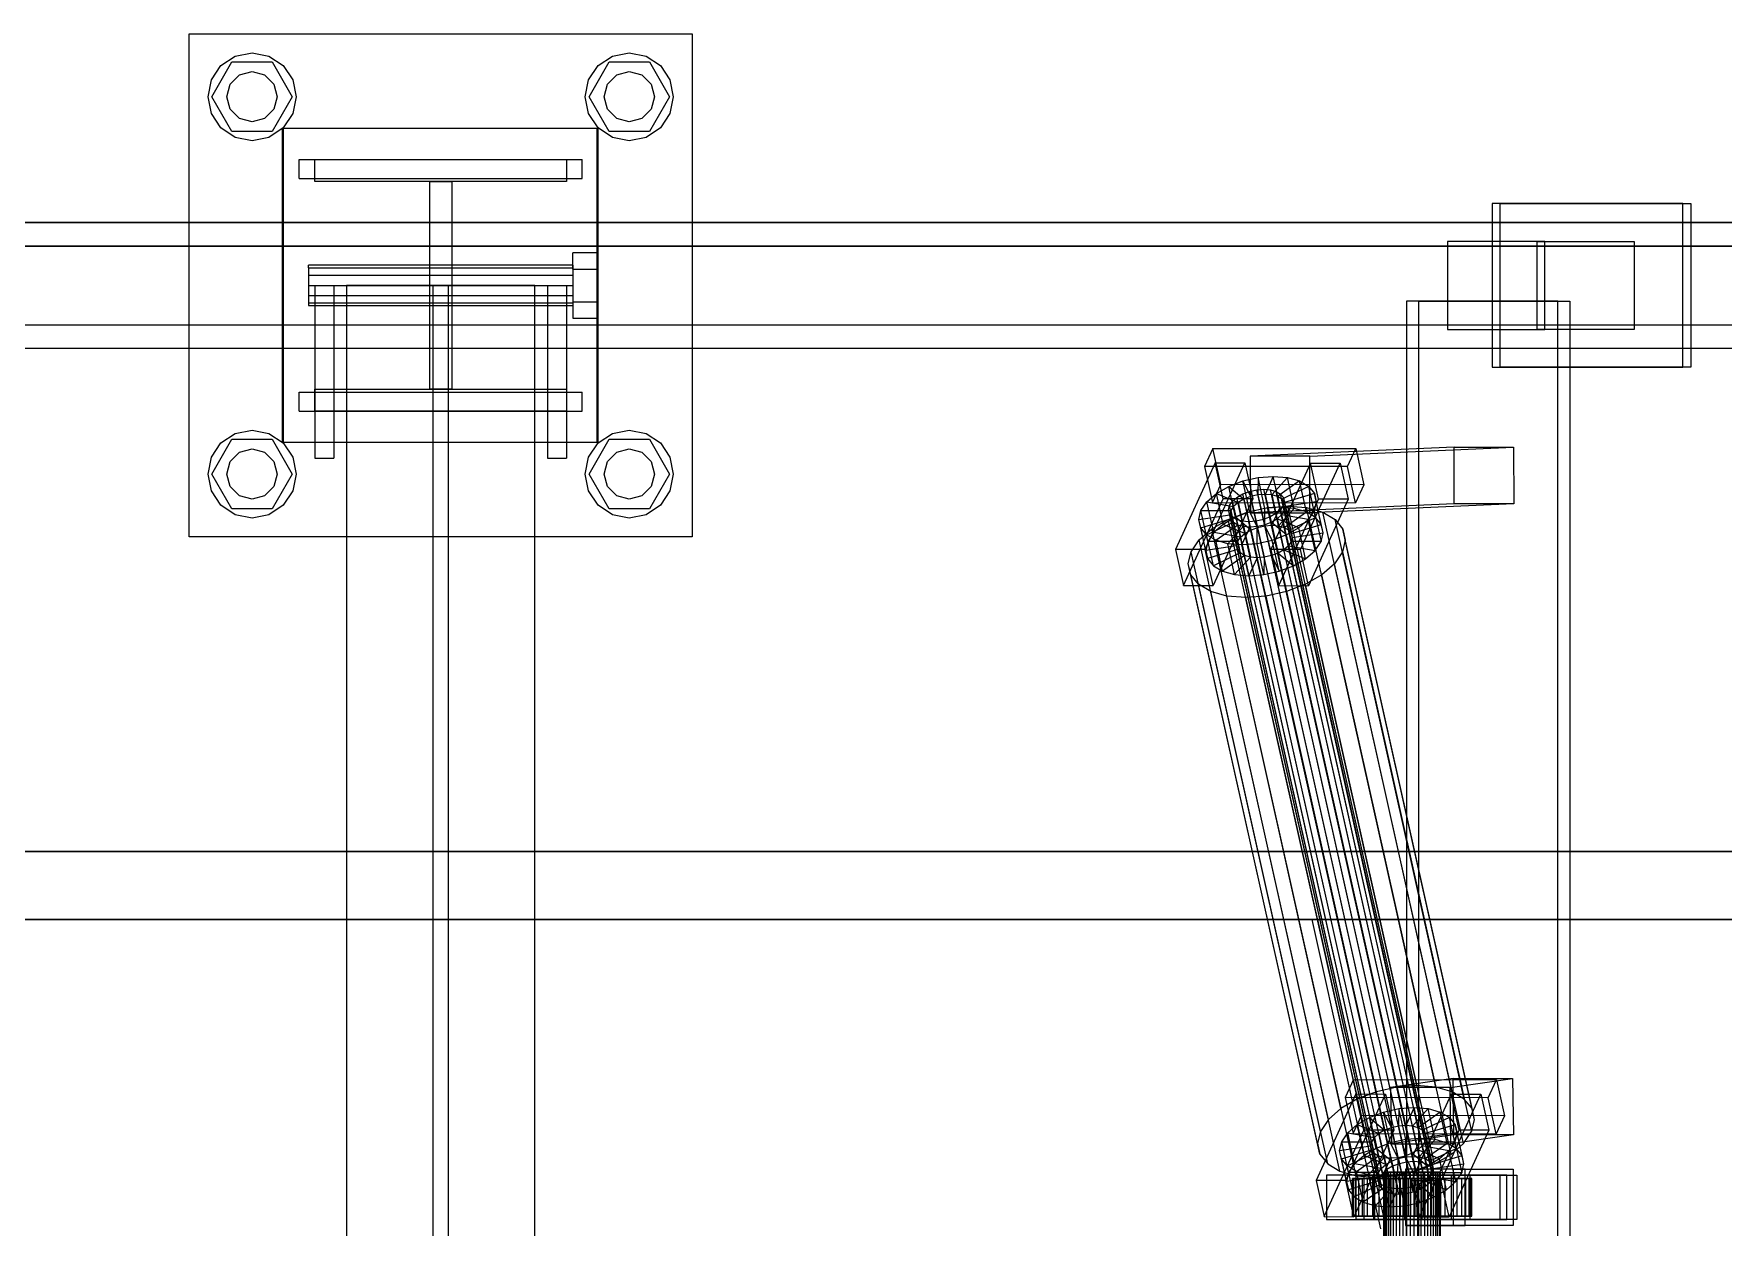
# Model space of a CAD drawing. Header units: millimetres. Extents: x -1970 to 34302, y -65268 to 6837.
# Drawn here: x 5153 to 5690, y -17870 to -17490 of the extents above; entities that cross this region are included whole.
import ezdxf

# ---------------------------------------------------------------- set-up
doc = ezdxf.new("R2010")
doc.units = ezdxf.units.MM
doc.layers.add('superior_C01', color=7, linetype='Continuous', lineweight=0)

msp = doc.modelspace()

# ---------------------------------------------------------------- linework, layer by layer
at = {"layer": 'superior_C01'}
for p, q in [((5202.439, -17650), (5202.439, -17490)), ((5202.439, -17490), (5362.439, -17490)), ((5362.439, -17490), (5362.439, -17650)), ((5212.539, -17500.101), (5217.081, -17497.066)), ((5217.081, -17497.066), (5222.439, -17496)), ((5222.439, -17496), (5227.796, -17497.066)), ((5227.796, -17497.066), (5232.338, -17500.101)), ((5332.539, -17500.101), (5337.081, -17497.066)), ((5337.081, -17497.066), (5342.439, -17496)), ((5342.439, -17496), (5347.796, -17497.066)), ((5347.796, -17497.066), (5352.338, -17500.101)), ((5209.504, -17504.642), (5212.539, -17500.101)), ((5209.639, -17510), (5216.039, -17498.915)), ((5215.511, -17506), (5218.439, -17503.072)), ((5216.039, -17498.915), (5228.839, -17498.915)), ((5218.439, -17503.072), (5222.439, -17502)), ((5222.439, -17502), (5226.439, -17503.072)), ((5226.439, -17503.072), (5229.367, -17506)), ((5228.839, -17498.915), (5235.239, -17510)), ((5232.338, -17500.101), (5235.373, -17504.642)), ((5329.504, -17504.642), (5332.539, -17500.101)), ((5329.639, -17510), (5336.039, -17498.915)), ((5335.511, -17506), (5338.439, -17503.072)), ((5336.039, -17498.915), (5348.839, -17498.915)), ((5338.439, -17503.072), (5342.439, -17502)), ((5342.439, -17502), (5346.439, -17503.072)), ((5346.439, -17503.072), (5349.367, -17506)), ((5348.839, -17498.915), (5355.239, -17510)), ((5352.338, -17500.101), (5355.373, -17504.642)), ((5208.439, -17510), (5209.504, -17504.642)), ((5214.439, -17510), (5215.511, -17506)), ((5229.367, -17506), (5230.439, -17510)), ((5235.373, -17504.642), (5236.439, -17510)), ((5328.439, -17510), (5329.504, -17504.642)), ((5334.439, -17510), (5335.511, -17506)), ((5349.367, -17506), (5350.439, -17510)), ((5355.373, -17504.642), (5356.439, -17510)), ((5209.504, -17515.358), (5208.439, -17510)), ((5216.039, -17521.085), (5209.639, -17510)), ((5215.511, -17514), (5214.439, -17510)), ((5218.439, -17516.928), (5215.511, -17514)), ((5229.367, -17514), (5226.439, -17516.928)), ((5235.239, -17510), (5228.839, -17521.085)), ((5230.439, -17510), (5229.367, -17514)), ((5236.439, -17510), (5235.373, -17515.358)), ((5329.504, -17515.358), (5328.439, -17510)), ((5336.039, -17521.085), (5329.639, -17510)), ((5335.511, -17514), (5334.439, -17510)), ((5338.439, -17516.928), (5335.511, -17514)), ((5349.367, -17514), (5346.439, -17516.928)), ((5355.239, -17510), (5348.839, -17521.085)), ((5350.439, -17510), (5349.367, -17514)), ((5356.439, -17510), (5355.373, -17515.358)), ((5212.539, -17519.899), (5209.504, -17515.358)), ((5217.081, -17522.934), (5212.539, -17519.899)), ((5222.439, -17518), (5218.439, -17516.928)), ((5226.439, -17516.928), (5222.439, -17518)), ((5232.338, -17519.899), (5227.796, -17522.934)), ((5232.119, -17620), (5232.119, -17520)), ((5232.119, -17520), (5332.119, -17520)), ((5235.373, -17515.358), (5232.338, -17519.899)), ((5232.439, -17620), (5232.439, -17520)), ((5232.439, -17520), (5332.439, -17520)), ((5332.539, -17519.899), (5329.504, -17515.358)), ((5332.119, -17520), (5332.119, -17620)), ((5332.439, -17520), (5332.439, -17620)), ((5337.081, -17522.934), (5332.539, -17519.899)), ((5342.439, -17518), (5338.439, -17516.928)), ((5346.439, -17516.928), (5342.439, -17518)), ((5352.338, -17519.899), (5347.796, -17522.934)), ((5355.373, -17515.358), (5352.338, -17519.899)), ((5228.839, -17521.085), (5216.039, -17521.085)), ((5222.439, -17524), (5217.081, -17522.934)), ((5227.796, -17522.934), (5222.439, -17524)), ((5348.839, -17521.085), (5336.039, -17521.085)), ((5342.439, -17524), (5337.081, -17522.934)), ((5347.796, -17522.934), (5342.439, -17524)), ((5237.439, -17530), (5327.439, -17530)), ((5237.439, -17536), (5237.439, -17530)), ((5242.439, -17537), (5242.439, -17530)), ((5242.439, -17530), (5322.439, -17530)), ((5322.439, -17530), (5322.439, -17537)), ((5327.439, -17536), (5327.439, -17530)), ((5237.439, -17536), (5327.439, -17536)), ((5322.439, -17537), (5242.439, -17537)), ((5278.939, -17603), (5278.939, -17537)), ((5278.939, -17537), (5285.939, -17537)), ((5285.939, -17537), (5285.939, -17603)), ((5677.574, -17544), (5616.943, -17544)), ((5616.943, -17544), (5616.943, -17596)), ((5619.505, -17544), (5616.943, -17544)), ((5619.505, -17596), (5619.505, -17544)), ((5619.505, -17544), (5680.136, -17544)), ((5677.574, -17596), (5677.574, -17544)), ((5677.574, -17544), (5680.136, -17544)), ((5680.136, -17544), (5680.136, -17596)), ((5743.596, -17550), (4606.765, -17550)), ((4619.572, -17550), (5756.402, -17550)), ((5834.845, -17550), (4698.015, -17550)), ((4714.024, -17550), (5850.854, -17550)), ((5741.993, -17557.5), (4698.013, -17557.5)), ((4714.026, -17557.5), (5758.005, -17557.5)), ((5631.198, -17556), (5602.777, -17556)), ((5602.777, -17556), (5602.777, -17584)), ((5633.689, -17556), (5602.777, -17556)), ((5631.198, -17584), (5631.198, -17556)), ((5631.198, -17556), (5662.11, -17556)), ((5633.689, -17584), (5633.689, -17556)), ((5633.689, -17556), (5662.11, -17556)), ((5662.11, -17556), (5662.11, -17584)), ((5324.439, -17564.8), (5324.439, -17559.6)), ((5332.439, -17559.6), (5324.439, -17559.6)), ((5332.439, -17559.6), (5332.439, -17564.8)), ((5240.439, -17564.457), (5240.439, -17563.6)), ((5324.439, -17563.6), (5240.439, -17563.6)), ((5240.439, -17564.457), (5240.439, -17566.8)), ((5240.439, -17564.457), (5324.439, -17564.457)), ((5240.439, -17566.8), (5240.439, -17570)), ((5240.439, -17566.8), (5324.439, -17566.8)), ((5324.439, -17563.6), (5324.439, -17564.457)), ((5324.439, -17564.457), (5324.439, -17566.8)), ((5324.439, -17564.8), (5324.439, -17575.2)), ((5324.439, -17564.8), (5332.439, -17564.8)), ((5324.439, -17566.8), (5324.439, -17570)), ((5332.439, -17564.8), (5332.439, -17575.2)), ((5240.439, -17570), (5240.439, -17573.2)), ((5240.439, -17570), (5324.439, -17570)), ((5240.439, -17573.2), (5240.439, -17575.543)), ((5240.439, -17573.2), (5324.439, -17573.2)), ((5242.439, -17570), (5242.439, -17625)), ((5242.439, -17570), (5248.439, -17570)), ((5248.439, -17570), (5248.439, -17625)), ((5312.439, -17570), (5252.439, -17570)), ((5252.439, -17570), (5252.439, -18430)), ((5284.939, -17570), (5279.939, -17570)), ((5279.939, -17570), (5279.939, -18430)), ((5284.939, -18430), (5284.939, -17570)), ((5312.439, -18430), (5312.439, -17570)), ((5316.439, -17570), (5316.439, -17625)), ((5316.439, -17570), (5322.439, -17570)), ((5322.439, -17570), (5322.439, -17625)), ((5324.439, -17570), (5324.439, -17573.2)), ((5324.439, -17573.2), (5324.439, -17575.543)), ((5240.439, -17575.543), (5240.439, -17576.4)), ((5240.439, -17575.543), (5324.439, -17575.543)), ((5240.439, -17576.4), (5324.439, -17576.4)), ((5324.439, -17575.2), (5324.439, -17580.4)), ((5324.439, -17575.2), (5332.439, -17575.2)), ((5324.439, -17575.543), (5324.439, -17576.4)), ((5332.439, -17575.2), (5332.439, -17580.4)), ((5637.849, -17575), (5589.723, -17575)), ((5589.723, -17575), (5589.723, -18425)), ((5593.565, -17575), (5589.723, -17575)), ((5593.565, -18425), (5593.565, -17575)), ((5593.565, -17575), (5641.691, -17575)), ((5637.849, -18425), (5637.849, -17575)), ((5637.849, -17575), (5641.691, -17575)), ((5641.691, -17575), (5641.691, -18425)), ((4698.013, -17582.5), (5741.993, -17582.5)), ((4714.026, -17582.5), (5758.005, -17582.5)), ((5324.439, -17580.4), (5332.439, -17580.4)), ((5602.777, -17584), (5631.198, -17584)), ((5602.777, -17584), (5633.689, -17584)), ((5662.11, -17584), (5631.198, -17584)), ((5662.11, -17584), (5633.689, -17584)), ((4606.765, -17590), (5743.596, -17590)), ((4619.572, -17590), (5756.402, -17590)), ((4698.015, -17590), (5834.845, -17590)), ((4714.024, -17590), (5850.854, -17590)), ((5616.943, -17596), (5677.574, -17596)), ((5616.943, -17596), (5619.505, -17596)), ((5680.136, -17596), (5619.505, -17596)), ((5680.136, -17596), (5677.574, -17596)), ((5237.439, -17604), (5327.439, -17604)), ((5237.439, -17610), (5237.439, -17604)), ((5242.439, -17610), (5242.439, -17603)), ((5242.439, -17603), (5322.439, -17603)), ((5285.939, -17603), (5278.939, -17603)), ((5322.439, -17603), (5322.439, -17610)), ((5327.439, -17610), (5327.439, -17604)), ((5237.439, -17610), (5327.439, -17610)), ((5322.439, -17610), (5242.439, -17610)), ((5217.081, -17617.066), (5222.439, -17616)), ((5222.439, -17616), (5227.796, -17617.066)), ((5337.081, -17617.066), (5342.439, -17616)), ((5342.439, -17616), (5347.796, -17617.066)), ((5209.504, -17624.642), (5212.539, -17620.101)), ((5209.639, -17630), (5216.039, -17618.915)), ((5212.539, -17620.101), (5217.081, -17617.066)), ((5216.039, -17618.915), (5228.839, -17618.915)), ((5218.439, -17623.072), (5222.439, -17622)), ((5222.439, -17622), (5226.439, -17623.072)), ((5227.796, -17617.066), (5232.338, -17620.101)), ((5228.839, -17618.915), (5235.239, -17630)), ((5332.119, -17620), (5232.119, -17620)), ((5232.338, -17620.101), (5235.373, -17624.642)), ((5332.439, -17620), (5232.439, -17620)), ((5329.504, -17624.642), (5332.539, -17620.101)), ((5329.639, -17630), (5336.039, -17618.915)), ((5332.539, -17620.101), (5337.081, -17617.066)), ((5336.039, -17618.915), (5348.839, -17618.915)), ((5338.439, -17623.072), (5342.439, -17622)), ((5342.439, -17622), (5346.439, -17623.072)), ((5347.796, -17617.066), (5352.338, -17620.101)), ((5348.839, -17618.915), (5355.239, -17630)), ((5352.338, -17620.101), (5355.373, -17624.642)), ((5528.065, -17621.857), (5525.436, -17627.592)), ((5530.623, -17633.325), (5528.065, -17621.857)), ((5528.065, -17621.857), (5573.538, -17621.914)), ((5604.813, -17621.488), (5539.937, -17624.356)), ((5558.884, -17624.356), (5623.76, -17621.488)), ((5570.909, -17627.65), (5573.538, -17621.914)), ((5573.538, -17621.914), (5576.096, -17633.382)), ((5604.894, -17639.486), (5604.813, -17621.488)), ((5604.813, -17621.488), (5623.76, -17621.488)), ((5623.76, -17621.488), (5623.841, -17639.486)), ((5208.439, -17630), (5209.504, -17624.642)), ((5214.439, -17630), (5215.511, -17626)), ((5215.511, -17626), (5218.439, -17623.072)), ((5226.439, -17623.072), (5229.367, -17626)), ((5229.367, -17626), (5230.439, -17630)), ((5235.373, -17624.642), (5236.439, -17630)), ((5242.439, -17625), (5248.439, -17625)), ((5316.439, -17625), (5322.439, -17625)), ((5328.439, -17630), (5329.504, -17624.642)), ((5334.439, -17630), (5335.511, -17626)), ((5335.511, -17626), (5338.439, -17623.072)), ((5346.439, -17623.072), (5349.367, -17626)), ((5349.367, -17626), (5350.439, -17630)), ((5355.373, -17624.642), (5356.439, -17630)), ((5528.804, -17626.449), (5516.184, -17653.98)), ((5570.909, -17627.65), (5525.436, -17627.592)), ((5525.436, -17627.592), (5527.994, -17639.061)), ((5525.657, -17653.992), (5538.277, -17626.461)), ((5531.362, -17637.917), (5528.804, -17626.449)), ((5528.804, -17626.449), (5538.277, -17626.461)), ((5538.277, -17626.461), (5540.835, -17637.929)), ((5558.884, -17624.356), (5539.937, -17624.356)), ((5539.937, -17624.356), (5540.019, -17642.354)), ((5559.119, -17626.487), (5546.499, -17654.019)), ((5555.973, -17654.031), (5568.593, -17626.499)), ((5558.966, -17642.354), (5558.884, -17624.356)), ((5561.677, -17637.955), (5559.119, -17626.487)), ((5559.119, -17626.487), (5568.593, -17626.499)), ((5568.593, -17626.499), (5571.151, -17637.967)), ((5573.467, -17639.118), (5570.909, -17627.65)), ((5209.504, -17635.358), (5208.439, -17630)), ((5216.039, -17641.085), (5209.639, -17630)), ((5215.511, -17634), (5214.439, -17630)), ((5235.239, -17630), (5228.839, -17641.085)), ((5230.439, -17630), (5229.367, -17634)), ((5236.439, -17630), (5235.373, -17635.358)), ((5329.504, -17635.358), (5328.439, -17630)), ((5336.039, -17641.085), (5329.639, -17630)), ((5335.511, -17634), (5334.439, -17630)), ((5355.239, -17630), (5348.839, -17641.085)), ((5350.439, -17630), (5349.367, -17634)), ((5356.439, -17630), (5355.373, -17635.358)), ((5533.113, -17633.91), (5537.634, -17632.183)), ((5537.634, -17632.183), (5542.475, -17631.1)), ((5537.634, -17632.183), (5540.094, -17637.157)), ((5539.827, -17642.013), (5537.634, -17632.183)), ((5542.475, -17631.1), (5542.387, -17636.643)), ((5542.475, -17631.1), (5547.304, -17630.735)), ((5544.667, -17640.93), (5542.475, -17631.1)), ((5547.304, -17630.735), (5544.674, -17636.47)), ((5551.792, -17631.112), (5546.8, -17636.649)), ((5549.496, -17640.564), (5547.304, -17630.735)), ((5547.304, -17630.735), (5551.792, -17631.112)), ((5555.634, -17632.206), (5548.62, -17637.167)), ((5553.985, -17640.942), (5551.792, -17631.112)), ((5551.792, -17631.112), (5555.634, -17632.206)), ((5557.827, -17642.036), (5555.634, -17632.206)), ((5555.634, -17632.206), (5558.568, -17633.943)), ((5212.539, -17639.899), (5209.504, -17635.358)), ((5218.439, -17636.928), (5215.511, -17634)), ((5222.439, -17638), (5218.439, -17636.928)), ((5226.439, -17636.928), (5222.439, -17638)), ((5229.367, -17634), (5226.439, -17636.928)), ((5235.373, -17635.358), (5232.338, -17639.899)), ((5332.539, -17639.899), (5329.504, -17635.358)), ((5338.439, -17636.928), (5335.511, -17634)), ((5342.439, -17638), (5338.439, -17636.928)), ((5346.439, -17636.928), (5342.439, -17638)), ((5349.367, -17634), (5346.439, -17636.928)), ((5355.373, -17635.358), (5352.338, -17639.899)), ((5518.742, -17665.449), (5531.362, -17637.917)), ((5526.215, -17638.79), (5529.218, -17636.164)), ((5527.994, -17639.061), (5530.623, -17633.325)), ((5540.835, -17637.929), (5528.215, -17665.461)), ((5529.218, -17636.164), (5533.113, -17633.91)), ((5529.218, -17636.164), (5536.107, -17639.042)), ((5531.41, -17645.994), (5529.218, -17636.164)), ((5576.096, -17633.382), (5530.623, -17633.325)), ((5540.835, -17637.929), (5531.362, -17637.917)), ((5533.113, -17633.91), (5537.952, -17637.975)), ((5535.305, -17643.74), (5533.113, -17633.91)), ((5534.319, -17638.648), (5535.742, -17637.404)), ((5535.742, -17637.404), (5537.587, -17636.336)), ((5583.431, -17851.202), (5535.742, -17637.404)), ((5537.952, -17637.975), (5536.107, -17639.042)), ((5537.587, -17636.336), (5539.729, -17635.518)), ((5585.276, -17850.135), (5537.587, -17636.336)), ((5540.094, -17637.157), (5537.952, -17637.975)), ((5537.952, -17637.975), (5540.145, -17647.804)), ((5539.729, -17635.518), (5542.022, -17635.005)), ((5587.418, -17849.317), (5539.729, -17635.518)), ((5542.387, -17636.643), (5540.094, -17637.157)), ((5540.094, -17637.157), (5542.287, -17646.986)), ((5542.022, -17635.005), (5544.309, -17634.832)), ((5589.711, -17848.804), (5542.022, -17635.005)), ((5544.674, -17636.47), (5542.387, -17636.643)), ((5542.387, -17636.643), (5544.58, -17646.473)), ((5544.309, -17634.832), (5546.435, -17635.011)), ((5591.998, -17848.631), (5544.309, -17634.832)), ((5544.674, -17636.47), (5546.867, -17646.3)), ((5546.8, -17636.649), (5544.674, -17636.47)), ((5546.435, -17635.011), (5548.255, -17635.529)), ((5594.124, -17848.809), (5546.435, -17635.011)), ((5546.8, -17636.649), (5548.993, -17646.479)), ((5548.62, -17637.167), (5546.8, -17636.649)), ((5548.255, -17635.529), (5549.645, -17636.352)), ((5595.944, -17849.328), (5548.255, -17635.529)), ((5548.62, -17637.167), (5550.813, -17646.997)), ((5550.01, -17637.99), (5548.62, -17637.167)), ((5549.057, -17665.487), (5561.677, -17637.955)), ((5549.645, -17636.352), (5550.51, -17637.422)), ((5597.334, -17850.15), (5549.645, -17636.352)), ((5558.568, -17633.943), (5550.01, -17637.99)), ((5550.01, -17637.99), (5552.203, -17647.82)), ((5550.875, -17639.061), (5550.01, -17637.99)), ((5550.51, -17637.422), (5550.791, -17638.668)), ((5598.199, -17851.221), (5550.51, -17637.422)), ((5560.394, -17636.203), (5550.875, -17639.061)), ((5571.151, -17637.967), (5558.531, -17665.499)), ((5560.761, -17643.772), (5558.568, -17633.943)), ((5558.568, -17633.943), (5560.394, -17636.203)), ((5562.587, -17646.033), (5560.394, -17636.203)), ((5560.394, -17636.203), (5560.987, -17638.834)), ((5571.151, -17637.967), (5561.677, -17637.955)), ((5576.096, -17633.382), (5573.467, -17639.118)), ((5217.081, -17642.934), (5212.539, -17639.899)), ((5228.839, -17641.085), (5216.039, -17641.085)), ((5222.439, -17644), (5217.081, -17642.934)), ((5227.796, -17642.934), (5222.439, -17644)), ((5232.338, -17639.899), (5227.796, -17642.934)), ((5337.081, -17642.934), (5332.539, -17639.899)), ((5348.839, -17641.085), (5336.039, -17641.085)), ((5342.439, -17644), (5337.081, -17642.934)), ((5347.796, -17642.934), (5342.439, -17644)), ((5352.338, -17639.899), (5347.796, -17642.934)), ((5523.629, -17644.431), (5524.308, -17641.61)), ((5523.629, -17644.431), (5533.46, -17642.958)), ((5524.308, -17641.61), (5526.215, -17638.79)), ((5524.308, -17641.61), (5533.782, -17641.622)), ((5526.501, -17651.44), (5524.308, -17641.61)), ((5526.215, -17638.79), (5534.685, -17640.286)), ((5528.407, -17648.62), (5526.215, -17638.79)), ((5527.994, -17639.061), (5573.467, -17639.118)), ((5535.305, -17643.74), (5531.41, -17645.994)), ((5532.939, -17644.416), (5538.984, -17642.107)), ((5533.094, -17641.32), (5533.416, -17639.983)), ((5533.376, -17642.566), (5533.094, -17641.32)), ((5580.784, -17855.119), (5533.094, -17641.32)), ((5534.24, -17643.637), (5533.376, -17642.566)), ((5581.065, -17856.365), (5533.376, -17642.566)), ((5533.416, -17639.983), (5534.319, -17638.648)), ((5581.106, -17853.782), (5533.416, -17639.983)), ((5533.782, -17641.622), (5533.46, -17642.958)), ((5533.46, -17642.958), (5533.741, -17644.204)), ((5533.46, -17642.958), (5535.653, -17652.788)), ((5534.685, -17640.286), (5533.782, -17641.622)), ((5533.782, -17641.622), (5535.974, -17651.452)), ((5535.63, -17644.459), (5534.24, -17643.637)), ((5581.93, -17857.435), (5534.24, -17643.637)), ((5582.009, -17852.446), (5534.319, -17638.648)), ((5536.107, -17639.042), (5534.685, -17640.286)), ((5534.685, -17640.286), (5536.877, -17650.116)), ((5539.827, -17642.013), (5535.305, -17643.74)), ((5540.145, -17647.804), (5535.305, -17643.74)), ((5536.107, -17639.042), (5538.3, -17648.872)), ((5538.984, -17642.107), (5545.454, -17640.659)), ((5580.095, -17826.416), (5538.984, -17642.107)), ((5544.667, -17640.93), (5539.827, -17642.013)), ((5542.287, -17646.986), (5539.827, -17642.013)), ((5604.894, -17639.486), (5540.019, -17642.354)), ((5540.019, -17642.354), (5558.966, -17642.354)), ((5546.298, -17643.652), (5544.156, -17644.47)), ((5544.58, -17646.473), (5544.667, -17640.93)), ((5549.496, -17640.564), (5544.667, -17640.93)), ((5545.454, -17640.659), (5551.91, -17640.17)), ((5586.566, -17824.968), (5545.454, -17640.659)), ((5548.143, -17642.585), (5546.298, -17643.652)), ((5593.988, -17857.451), (5546.298, -17643.652)), ((5546.867, -17646.3), (5549.496, -17640.564)), ((5549.566, -17641.341), (5548.143, -17642.585)), ((5595.833, -17856.383), (5548.143, -17642.585)), ((5548.509, -17644.223), (5549.931, -17642.979)), ((5548.993, -17646.479), (5553.985, -17640.942)), ((5553.985, -17640.942), (5549.496, -17640.564)), ((5550.469, -17640.005), (5549.566, -17641.341)), ((5597.255, -17855.139), (5549.566, -17641.341)), ((5549.931, -17642.979), (5550.834, -17641.643)), ((5558.402, -17644.475), (5549.931, -17642.979)), ((5549.931, -17642.979), (5552.124, -17652.809)), ((5550.791, -17638.668), (5550.469, -17640.005)), ((5550.469, -17640.005), (5598.158, -17853.804)), ((5598.48, -17852.467), (5550.791, -17638.668)), ((5550.813, -17646.997), (5557.827, -17642.036)), ((5550.834, -17641.643), (5551.156, -17640.307)), ((5550.834, -17641.643), (5560.308, -17641.655)), ((5553.027, -17651.473), (5550.834, -17641.643)), ((5550.875, -17639.061), (5553.068, -17648.891)), ((5551.156, -17640.307), (5550.875, -17639.061)), ((5560.987, -17638.834), (5551.156, -17640.307)), ((5551.156, -17640.307), (5553.349, -17650.137)), ((5551.91, -17640.17), (5557.91, -17640.674)), ((5593.021, -17824.479), (5551.91, -17640.17)), ((5552.203, -17647.82), (5560.761, -17643.772)), ((5557.827, -17642.036), (5553.985, -17640.942)), ((5560.761, -17643.772), (5557.827, -17642.036)), ((5557.91, -17640.674), (5563.046, -17642.137)), ((5599.021, -17824.984), (5557.91, -17640.674)), ((5560.308, -17641.655), (5558.402, -17644.475)), ((5623.841, -17639.486), (5558.966, -17642.354)), ((5560.987, -17638.834), (5560.308, -17641.655)), ((5560.308, -17641.655), (5562.5, -17651.485)), ((5562.587, -17646.033), (5560.761, -17643.772)), ((5563.18, -17648.664), (5560.987, -17638.834)), ((5563.046, -17642.137), (5566.969, -17644.459)), ((5604.158, -17826.446), (5563.046, -17642.137)), ((5623.841, -17639.486), (5604.894, -17639.486)), ((5524.222, -17647.062), (5523.629, -17644.431)), ((5525.821, -17654.261), (5523.629, -17644.431)), ((5523.717, -17650.939), (5527.732, -17647.428)), ((5524.222, -17647.062), (5533.741, -17644.204)), ((5526.048, -17649.322), (5524.222, -17647.062)), ((5526.415, -17656.892), (5524.222, -17647.062)), ((5526.048, -17649.322), (5534.606, -17645.275)), ((5528.407, -17648.62), (5526.501, -17651.44)), ((5527.732, -17647.428), (5532.939, -17644.416)), ((5568.843, -17831.737), (5527.732, -17647.428)), ((5531.41, -17645.994), (5528.407, -17648.62)), ((5536.877, -17650.116), (5528.407, -17648.62)), ((5528.982, -17651.059), (5535.996, -17646.098)), ((5538.3, -17648.872), (5531.41, -17645.994)), ((5532.824, -17652.153), (5537.816, -17646.616)), ((5574.05, -17828.725), (5532.939, -17644.416)), ((5533.741, -17644.204), (5534.606, -17645.275)), ((5533.741, -17644.204), (5535.934, -17654.034)), ((5534.606, -17645.275), (5535.996, -17646.098)), ((5534.606, -17645.275), (5536.799, -17655.105)), ((5537.45, -17644.978), (5535.63, -17644.459)), ((5583.319, -17858.258), (5535.63, -17644.459)), ((5535.996, -17646.098), (5537.816, -17646.616)), ((5535.996, -17646.098), (5538.188, -17655.927)), ((5536.877, -17650.116), (5538.3, -17648.872)), ((5537.313, -17652.53), (5539.942, -17646.795)), ((5539.576, -17645.156), (5537.45, -17644.978)), ((5585.139, -17858.776), (5537.45, -17644.978)), ((5537.816, -17646.616), (5539.942, -17646.795)), ((5537.816, -17646.616), (5540.008, -17656.446)), ((5538.3, -17648.872), (5540.145, -17647.804)), ((5541.864, -17644.983), (5539.576, -17645.156)), ((5587.266, -17858.955), (5539.576, -17645.156)), ((5539.942, -17646.795), (5542.229, -17646.622)), ((5539.942, -17646.795), (5542.134, -17656.624)), ((5540.145, -17647.804), (5542.287, -17646.986)), ((5544.156, -17644.47), (5541.864, -17644.983)), ((5589.553, -17858.782), (5541.864, -17644.983)), ((5542.141, -17652.165), (5542.229, -17646.622)), ((5542.229, -17646.622), (5544.522, -17646.108)), ((5542.229, -17646.622), (5544.422, -17656.451)), ((5542.287, -17646.986), (5544.58, -17646.473)), ((5591.846, -17858.269), (5544.156, -17644.47)), ((5544.522, -17646.108), (5546.664, -17645.29)), ((5546.982, -17651.082), (5544.522, -17646.108)), ((5544.522, -17646.108), (5546.715, -17655.938)), ((5544.58, -17646.473), (5546.867, -17646.3)), ((5546.664, -17645.29), (5548.509, -17644.223)), ((5551.504, -17649.355), (5546.664, -17645.29)), ((5546.664, -17645.29), (5548.856, -17655.12)), ((5546.867, -17646.3), (5548.993, -17646.479)), ((5555.399, -17647.101), (5548.509, -17644.223)), ((5548.509, -17644.223), (5550.701, -17654.053)), ((5548.993, -17646.479), (5550.813, -17646.997)), ((5550.813, -17646.997), (5552.203, -17647.82)), ((5555.399, -17647.101), (5551.504, -17649.355)), ((5552.203, -17647.82), (5553.068, -17648.891)), ((5553.068, -17648.891), (5562.587, -17646.033)), ((5553.068, -17648.891), (5553.349, -17650.137)), ((5553.349, -17650.137), (5563.18, -17648.664)), ((5558.402, -17644.475), (5555.399, -17647.101)), ((5557.591, -17656.931), (5555.399, -17647.101)), ((5560.594, -17654.305), (5558.402, -17644.475)), ((5562.5, -17651.485), (5563.18, -17648.664)), ((5563.18, -17648.664), (5562.587, -17646.033)), ((5566.969, -17644.459), (5569.41, -17647.481)), ((5608.08, -17828.768), (5566.969, -17644.459)), ((5569.41, -17647.481), (5570.203, -17650.998)), ((5610.521, -17831.79), (5569.41, -17647.481)), ((5362.439, -17650), (5202.439, -17650)), ((5525.657, -17653.992), (5516.184, -17653.98)), ((5516.184, -17653.98), (5518.742, -17665.449)), ((5521.169, -17654.709), (5523.717, -17650.939)), ((5564.828, -17835.248), (5523.717, -17650.939)), ((5528.215, -17665.461), (5525.657, -17653.992)), ((5526.501, -17651.44), (5525.821, -17654.261)), ((5535.653, -17652.788), (5525.821, -17654.261)), ((5525.821, -17654.261), (5526.415, -17656.892)), ((5528.982, -17651.059), (5526.048, -17649.322)), ((5528.241, -17659.152), (5526.048, -17649.322)), ((5535.934, -17654.034), (5526.415, -17656.892)), ((5535.974, -17651.452), (5526.501, -17651.44)), ((5532.824, -17652.153), (5528.982, -17651.059)), ((5531.175, -17660.889), (5528.982, -17651.059)), ((5537.313, -17652.53), (5532.824, -17652.153)), ((5535.017, -17661.983), (5532.824, -17652.153)), ((5535.653, -17652.788), (5535.974, -17651.452)), ((5535.934, -17654.034), (5535.653, -17652.788)), ((5536.799, -17655.105), (5535.934, -17654.034)), ((5535.974, -17651.452), (5536.877, -17650.116)), ((5542.141, -17652.165), (5537.313, -17652.53)), ((5539.505, -17662.36), (5537.313, -17652.53)), ((5546.982, -17651.082), (5542.141, -17652.165)), ((5544.334, -17661.995), (5542.141, -17652.165)), ((5555.973, -17654.031), (5546.499, -17654.019)), ((5546.499, -17654.019), (5549.057, -17665.487)), ((5551.504, -17649.355), (5546.982, -17651.082)), ((5549.174, -17660.912), (5546.982, -17651.082)), ((5550.701, -17654.053), (5548.856, -17655.12)), ((5552.124, -17652.809), (5550.701, -17654.053)), ((5550.701, -17654.053), (5557.591, -17656.931)), ((5553.696, -17659.184), (5551.504, -17649.355)), ((5553.027, -17651.473), (5552.124, -17652.809)), ((5552.124, -17652.809), (5560.594, -17654.305)), ((5553.349, -17650.137), (5553.027, -17651.473)), ((5562.5, -17651.485), (5553.027, -17651.473)), ((5558.531, -17665.499), (5555.973, -17654.031)), ((5557.591, -17656.931), (5560.594, -17654.305)), ((5560.594, -17654.305), (5562.5, -17651.485)), ((5570.203, -17650.998), (5569.294, -17654.769)), ((5611.314, -17835.307), (5570.203, -17650.998)), ((5520.26, -17658.48), (5521.169, -17654.709)), ((5521.053, -17661.997), (5520.26, -17658.48)), ((5561.371, -17842.789), (5520.26, -17658.48)), ((5562.28, -17839.018), (5521.169, -17654.709)), ((5526.415, -17656.892), (5528.241, -17659.152)), ((5536.799, -17655.105), (5528.241, -17659.152)), ((5528.241, -17659.152), (5531.175, -17660.889)), ((5538.188, -17655.927), (5531.175, -17660.889)), ((5540.008, -17656.446), (5535.017, -17661.983)), ((5538.188, -17655.927), (5536.799, -17655.105)), ((5540.008, -17656.446), (5538.188, -17655.927)), ((5542.134, -17656.624), (5539.505, -17662.36)), ((5542.134, -17656.624), (5540.008, -17656.446)), ((5544.422, -17656.451), (5542.134, -17656.624)), ((5544.422, -17656.451), (5544.334, -17661.995)), ((5546.715, -17655.938), (5544.422, -17656.451)), ((5548.856, -17655.12), (5546.715, -17655.938)), ((5546.715, -17655.938), (5549.174, -17660.912)), ((5548.856, -17655.12), (5553.696, -17659.184)), ((5549.174, -17660.912), (5553.696, -17659.184)), ((5553.696, -17659.184), (5557.591, -17656.931)), ((5566.746, -17658.539), (5562.732, -17662.05)), ((5569.294, -17654.769), (5566.746, -17658.539)), ((5607.857, -17842.848), (5566.746, -17658.539)), ((5569.294, -17654.769), (5610.406, -17839.078)), ((5523.494, -17665.019), (5521.053, -17661.997)), ((5562.165, -17846.306), (5521.053, -17661.997)), ((5527.417, -17667.341), (5523.494, -17665.019)), ((5564.606, -17849.328), (5523.494, -17665.019)), ((5531.175, -17660.889), (5535.017, -17661.983)), ((5535.017, -17661.983), (5539.505, -17662.36)), ((5539.505, -17662.36), (5544.334, -17661.995)), ((5544.334, -17661.995), (5549.174, -17660.912)), ((5557.524, -17665.062), (5551.48, -17667.371)), ((5562.732, -17662.05), (5557.524, -17665.062)), ((5598.636, -17849.371), (5557.524, -17665.062)), ((5603.843, -17846.359), (5562.732, -17662.05)), ((5518.742, -17665.449), (5528.215, -17665.461)), ((5532.553, -17668.803), (5527.417, -17667.341)), ((5568.528, -17851.65), (5527.417, -17667.341)), ((5538.553, -17669.308), (5532.553, -17668.803)), ((5573.664, -17853.113), (5532.553, -17668.803)), ((5545.009, -17668.819), (5538.553, -17669.308)), ((5579.665, -17853.617), (5538.553, -17669.308)), ((5551.48, -17667.371), (5545.009, -17668.819)), ((5586.12, -17853.128), (5545.009, -17668.819)), ((5549.057, -17665.487), (5558.531, -17665.499)), ((5592.591, -17851.68), (5551.48, -17667.371)), ((2012.494, -17750), (11002.451, -17750)), ((11004.06, -17750), (2014.103, -17750)), ((4630.585, -17771.702), (5559.532, -17771.702)), ((5561.443, -17771.702), (4632.496, -17771.702)), ((5559.532, -17771.702), (5581.458, -17870)), ((5559.532, -17771.702), (5561.443, -17771.702)), ((5559.532, -17771.702), (6488.479, -17771.702)), ((5583.369, -17870), (5561.443, -17771.702)), ((6490.39, -17771.702), (5561.443, -17771.702)), ((5572.831, -17822.549), (5570.202, -17828.285)), ((5575.389, -17834.017), (5572.831, -17822.549)), ((5572.831, -17822.549), (5618.304, -17822.606)), ((5580.095, -17826.416), (5574.05, -17828.725)), ((5586.566, -17824.968), (5580.095, -17826.416)), ((5604.493, -17822.189), (5584.611, -17825.057)), ((5603.558, -17825.057), (5584.611, -17825.057)), ((5584.611, -17825.057), (5584.877, -17843.038)), ((5593.021, -17824.479), (5586.566, -17824.968)), ((5599.021, -17824.984), (5593.021, -17824.479)), ((5604.158, -17826.446), (5599.021, -17824.984)), ((5603.558, -17825.057), (5623.44, -17822.189)), ((5603.824, -17843.038), (5603.558, -17825.057)), ((5608.08, -17828.768), (5604.158, -17826.446)), ((5604.759, -17840.17), (5604.493, -17822.189)), ((5604.493, -17822.189), (5623.44, -17822.189)), ((5615.675, -17828.342), (5618.304, -17822.606)), ((5618.304, -17822.606), (5620.862, -17834.074)), ((5623.44, -17822.189), (5623.706, -17840.17)), ((5573.57, -17827.141), (5560.949, -17854.673)), ((5568.843, -17831.737), (5564.828, -17835.248)), ((5574.05, -17828.725), (5568.843, -17831.737)), ((5615.675, -17828.342), (5570.202, -17828.285)), ((5570.202, -17828.285), (5572.76, -17839.753)), ((5570.423, -17854.685), (5583.043, -17827.153)), ((5576.128, -17838.609), (5573.57, -17827.141)), ((5573.57, -17827.141), (5583.043, -17827.153)), ((5582.4, -17832.875), (5587.24, -17831.792)), ((5583.043, -17827.153), (5585.601, -17838.621)), ((5587.24, -17831.792), (5587.153, -17837.336)), ((5587.24, -17831.792), (5592.069, -17831.427)), ((5589.433, -17841.622), (5587.24, -17831.792)), ((5592.069, -17831.427), (5589.44, -17837.163)), ((5603.885, -17827.179), (5591.265, -17854.711)), ((5596.558, -17831.804), (5591.566, -17837.341)), ((5594.262, -17841.257), (5592.069, -17831.427)), ((5592.069, -17831.427), (5596.558, -17831.804)), ((5598.75, -17841.634), (5596.558, -17831.804)), ((5596.558, -17831.804), (5600.4, -17832.898)), ((5600.738, -17854.723), (5613.359, -17827.191)), ((5606.443, -17838.647), (5603.885, -17827.179)), ((5603.885, -17827.179), (5613.359, -17827.191)), ((5610.521, -17831.79), (5608.08, -17828.768)), ((5611.314, -17835.307), (5610.521, -17831.79)), ((5613.359, -17827.191), (5615.917, -17838.659)), ((5618.233, -17839.81), (5615.675, -17828.342)), ((5564.828, -17835.248), (5562.28, -17839.018)), ((5570.98, -17839.482), (5573.983, -17836.856)), ((5572.76, -17839.753), (5575.389, -17834.017)), ((5573.983, -17836.856), (5577.878, -17834.603)), ((5573.983, -17836.856), (5580.873, -17839.734)), ((5576.176, -17846.686), (5573.983, -17836.856)), ((5620.862, -17834.074), (5575.389, -17834.017)), ((5577.878, -17834.603), (5582.4, -17832.875)), ((5577.878, -17834.603), (5582.718, -17838.667)), ((5580.071, -17844.433), (5577.878, -17834.603)), ((5582.4, -17832.875), (5584.86, -17837.849)), ((5584.593, -17842.705), (5582.4, -17832.875)), ((5587.153, -17837.336), (5584.86, -17837.849)), ((5589.44, -17837.163), (5587.153, -17837.336)), ((5587.153, -17837.336), (5589.345, -17847.165)), ((5589.44, -17837.163), (5591.633, -17846.992)), ((5591.566, -17837.341), (5589.44, -17837.163)), ((5591.566, -17837.341), (5593.759, -17847.171)), ((5593.386, -17837.86), (5591.566, -17837.341)), ((5600.4, -17832.898), (5593.386, -17837.86)), ((5603.334, -17834.635), (5594.776, -17838.682)), ((5605.16, -17836.895), (5595.641, -17839.753)), ((5602.592, -17842.728), (5600.4, -17832.898)), ((5600.4, -17832.898), (5603.334, -17834.635)), ((5605.526, -17844.465), (5603.334, -17834.635)), ((5603.334, -17834.635), (5605.16, -17836.895)), ((5607.352, -17846.725), (5605.16, -17836.895)), ((5605.16, -17836.895), (5605.753, -17839.526)), ((5610.406, -17839.078), (5611.314, -17835.307)), ((5620.862, -17834.074), (5618.233, -17839.81)), ((5562.28, -17839.018), (5561.371, -17842.789)), ((5563.507, -17866.141), (5576.128, -17838.609)), ((5568.394, -17845.123), (5569.074, -17842.302)), ((5569.074, -17842.302), (5570.98, -17839.482)), ((5569.074, -17842.302), (5578.548, -17842.314)), ((5571.267, -17852.132), (5569.074, -17842.302)), ((5570.98, -17839.482), (5579.451, -17840.978)), ((5573.173, -17849.312), (5570.98, -17839.482)), ((5572.76, -17839.753), (5618.233, -17839.81)), ((5585.601, -17838.621), (5572.981, -17866.153)), ((5585.601, -17838.621), (5576.128, -17838.609)), ((5578.548, -17842.314), (5578.226, -17843.65)), ((5579.451, -17840.978), (5578.548, -17842.314)), ((5578.548, -17842.314), (5580.74, -17852.144)), ((5580.873, -17839.734), (5579.451, -17840.978)), ((5579.451, -17840.978), (5581.643, -17850.808)), ((5584.593, -17842.705), (5580.071, -17844.433)), ((5582.718, -17838.667), (5580.873, -17839.734)), ((5580.873, -17839.734), (5583.066, -17849.564)), ((5584.86, -17837.849), (5582.718, -17838.667)), ((5582.718, -17838.667), (5584.911, -17848.497)), ((5589.433, -17841.622), (5584.593, -17842.705)), ((5587.053, -17847.679), (5584.593, -17842.705)), ((5584.86, -17837.849), (5587.053, -17847.679)), ((5604.759, -17840.17), (5584.877, -17843.038)), ((5589.345, -17847.165), (5589.433, -17841.622)), ((5594.262, -17841.257), (5589.433, -17841.622)), ((5591.633, -17846.992), (5594.262, -17841.257)), ((5593.386, -17837.86), (5595.579, -17847.689)), ((5594.776, -17838.682), (5593.386, -17837.86)), ((5593.759, -17847.171), (5598.75, -17841.634)), ((5593.823, -17866.179), (5606.443, -17838.647)), ((5598.75, -17841.634), (5594.262, -17841.257)), ((5594.697, -17843.671), (5595.6, -17842.335)), ((5594.776, -17838.682), (5596.969, -17848.512)), ((5595.641, -17839.753), (5594.776, -17838.682)), ((5595.579, -17847.689), (5602.592, -17842.728)), ((5595.6, -17842.335), (5595.922, -17840.999)), ((5595.6, -17842.335), (5605.074, -17842.347)), ((5597.793, -17852.165), (5595.6, -17842.335)), ((5595.641, -17839.753), (5597.833, -17849.583)), ((5595.922, -17840.999), (5595.641, -17839.753)), ((5605.753, -17839.526), (5595.922, -17840.999)), ((5595.922, -17840.999), (5598.115, -17850.829)), ((5602.592, -17842.728), (5598.75, -17841.634)), ((5605.526, -17844.465), (5602.592, -17842.728)), ((5605.074, -17842.347), (5603.167, -17845.167)), ((5615.917, -17838.659), (5603.296, -17866.191)), ((5623.706, -17840.17), (5603.824, -17843.038)), ((5623.706, -17840.17), (5604.759, -17840.17)), ((5605.753, -17839.526), (5605.074, -17842.347)), ((5605.074, -17842.347), (5607.266, -17852.177)), ((5607.946, -17849.356), (5605.753, -17839.526)), ((5615.917, -17838.659), (5606.443, -17838.647)), ((5607.857, -17842.848), (5610.406, -17839.078)), ((5561.371, -17842.789), (5562.165, -17846.306)), ((5562.165, -17846.306), (5564.606, -17849.328)), ((5568.394, -17845.123), (5578.226, -17843.65)), ((5568.988, -17847.754), (5568.394, -17845.123)), ((5570.587, -17854.953), (5568.394, -17845.123)), ((5568.988, -17847.754), (5578.507, -17844.897)), ((5570.814, -17850.015), (5568.988, -17847.754)), ((5571.18, -17857.584), (5568.988, -17847.754)), ((5570.814, -17850.015), (5579.372, -17845.967)), ((5576.176, -17846.686), (5573.173, -17849.312)), ((5573.748, -17851.751), (5580.761, -17846.79)), ((5580.071, -17844.433), (5576.176, -17846.686)), ((5583.066, -17849.564), (5576.176, -17846.686)), ((5577.59, -17852.845), (5582.581, -17847.308)), ((5578.226, -17843.65), (5578.507, -17844.897)), ((5578.226, -17843.65), (5580.418, -17853.48)), ((5578.507, -17844.897), (5579.372, -17845.967)), ((5578.507, -17844.897), (5580.699, -17854.726)), ((5579.372, -17845.967), (5580.761, -17846.79)), ((5579.372, -17845.967), (5581.564, -17855.797)), ((5584.911, -17848.497), (5580.071, -17844.433)), ((5580.761, -17846.79), (5582.581, -17847.308)), ((5580.761, -17846.79), (5582.954, -17856.62)), ((5582.078, -17853.223), (5584.707, -17847.487)), ((5582.581, -17847.308), (5584.707, -17847.487)), ((5582.581, -17847.308), (5584.774, -17857.138)), ((5584.707, -17847.487), (5586.995, -17847.314)), ((5584.707, -17847.487), (5586.9, -17857.317)), ((5584.877, -17843.038), (5603.824, -17843.038)), ((5584.911, -17848.497), (5587.053, -17847.679)), ((5586.907, -17852.857), (5586.995, -17847.314)), ((5586.995, -17847.314), (5589.288, -17846.801)), ((5586.995, -17847.314), (5589.187, -17857.144)), ((5587.053, -17847.679), (5589.345, -17847.165)), ((5589.288, -17846.801), (5591.429, -17845.983)), ((5591.747, -17851.774), (5589.288, -17846.801)), ((5589.288, -17846.801), (5591.48, -17856.631)), ((5589.345, -17847.165), (5591.633, -17846.992)), ((5591.429, -17845.983), (5593.275, -17844.915)), ((5596.269, -17850.047), (5591.429, -17845.983)), ((5591.429, -17845.983), (5593.622, -17855.812)), ((5591.633, -17846.992), (5593.759, -17847.171)), ((5593.275, -17844.915), (5594.697, -17843.671)), ((5600.164, -17847.793), (5593.275, -17844.915)), ((5593.275, -17844.915), (5595.467, -17854.745)), ((5593.759, -17847.171), (5595.579, -17847.689)), ((5603.167, -17845.167), (5594.697, -17843.671)), ((5594.697, -17843.671), (5596.89, -17853.501)), ((5595.579, -17847.689), (5596.969, -17848.512)), ((5600.164, -17847.793), (5596.269, -17850.047)), ((5596.969, -17848.512), (5605.526, -17844.465)), ((5597.833, -17849.583), (5607.352, -17846.725)), ((5598.636, -17849.371), (5603.843, -17846.359)), ((5603.167, -17845.167), (5600.164, -17847.793)), ((5602.357, -17857.623), (5600.164, -17847.793)), ((5605.36, -17854.997), (5603.167, -17845.167)), ((5603.843, -17846.359), (5607.857, -17842.848)), ((5607.352, -17846.725), (5605.526, -17844.465)), ((5607.946, -17849.356), (5607.352, -17846.725)), ((5573.717, -17853), (5564.243, -17853)), ((5564.243, -17853), (5564.243, -17867)), ((5579.611, -17853), (5564.243, -17853)), ((5564.606, -17849.328), (5568.528, -17851.65)), ((5568.528, -17851.65), (5573.664, -17853.113)), ((5571.267, -17852.132), (5570.587, -17854.953)), ((5580.418, -17853.48), (5570.587, -17854.953)), ((5573.748, -17851.751), (5570.814, -17850.015)), ((5573.006, -17859.844), (5570.814, -17850.015)), ((5573.173, -17849.312), (5571.267, -17852.132)), ((5580.74, -17852.144), (5571.267, -17852.132)), ((5581.643, -17850.808), (5573.173, -17849.312)), ((5573.664, -17853.113), (5579.665, -17853.617)), ((5573.717, -17867), (5573.717, -17853)), ((5573.717, -17853), (5589.085, -17853)), ((5577.59, -17852.845), (5573.748, -17851.751)), ((5575.94, -17861.581), (5573.748, -17851.751)), ((5621.602, -17853), (5576.129, -17853)), ((5576.129, -17853), (5576.129, -17867)), ((5579.331, -17853), (5576.129, -17853)), ((5582.078, -17853.223), (5577.59, -17852.845)), ((5579.782, -17862.675), (5577.59, -17852.845)), ((5579.331, -17867), (5579.331, -17853)), ((5579.331, -17853), (5624.804, -17853)), ((5579.611, -17867), (5579.611, -17853)), ((5579.611, -17853), (5589.085, -17853)), ((5579.665, -17853.617), (5586.12, -17853.128)), ((5580.418, -17853.48), (5580.74, -17852.144)), ((5580.699, -17854.726), (5580.418, -17853.48)), ((5580.74, -17852.144), (5581.643, -17850.808)), ((5582.009, -17852.446), (5581.106, -17853.782)), ((5581.643, -17850.808), (5583.066, -17849.564)), ((5583.431, -17851.202), (5582.009, -17852.446)), ((5586.907, -17852.857), (5582.078, -17853.223)), ((5584.271, -17863.052), (5582.078, -17853.223)), ((5582.677, -17852), (5582.52, -17852)), ((5582.52, -17852), (5582.975, -17852)), ((5582.52, -18148), (5582.52, -17852)), ((5583.435, -17852), (5582.677, -17852)), ((5582.677, -18148), (5582.677, -17852)), ((5582.975, -17852), (5584.012, -17852)), ((5582.975, -18148), (5582.975, -17852)), ((5583.066, -17849.564), (5584.911, -17848.497)), ((5585.276, -17850.135), (5583.431, -17851.202)), ((5584.743, -17852), (5583.435, -17852)), ((5583.435, -18148), (5583.435, -17852)), ((5584.012, -17852), (5585.558, -17852)), ((5584.012, -18148), (5584.012, -17852)), ((5586.511, -17852), (5584.743, -17852)), ((5584.743, -18148), (5584.743, -17852)), ((5587.418, -17849.317), (5585.276, -17850.135)), ((5585.558, -17852), (5587.51, -17852)), ((5585.558, -18148), (5585.558, -17852)), ((5586.12, -17853.128), (5592.591, -17851.68)), ((5588.62, -17852), (5586.511, -17852)), ((5586.511, -18148), (5586.511, -17852)), ((5591.747, -17851.774), (5586.907, -17852.857)), ((5589.1, -17862.687), (5586.907, -17852.857)), ((5589.711, -17848.804), (5587.418, -17849.317)), ((5587.51, -17852), (5589.734, -17852)), ((5587.51, -18148), (5587.51, -17852)), ((5590.925, -17852), (5588.62, -17852)), ((5588.62, -18148), (5588.62, -17852)), ((5589.085, -17853), (5589.085, -17867)), ((5608.339, -17851), (5589.392, -17851)), ((5589.392, -17851), (5589.392, -17869)), ((5604.632, -17851), (5589.392, -17851)), ((5591.998, -17848.631), (5589.711, -17848.804)), ((5589.734, -17852), (5592.078, -17852)), ((5589.734, -18148), (5589.734, -17852)), ((5593.269, -17852), (5590.925, -17852)), ((5590.925, -18148), (5590.925, -17852)), ((5596.269, -17850.047), (5591.747, -17851.774)), ((5593.94, -17861.604), (5591.747, -17851.774)), ((5594.124, -17848.809), (5591.998, -17848.631)), ((5592.078, -17852), (5594.383, -17852)), ((5592.078, -18148), (5592.078, -17852)), ((5592.591, -17851.68), (5598.636, -17849.371)), ((5595.493, -17852), (5593.269, -17852)), ((5593.269, -18148), (5593.269, -17852)), ((5595.944, -17849.328), (5594.124, -17848.809)), ((5594.383, -17852), (5596.492, -17852)), ((5594.383, -18148), (5594.383, -17852)), ((5604.032, -17853), (5594.559, -17853)), ((5594.559, -17853), (5594.559, -17867)), ((5609.927, -17853), (5594.559, -17853)), ((5597.445, -17852), (5595.493, -17852)), ((5595.493, -18148), (5595.493, -17852)), ((5597.334, -17850.15), (5595.944, -17849.328)), ((5598.462, -17859.877), (5596.269, -17850.047)), ((5596.492, -17852), (5598.26, -17852)), ((5596.492, -18148), (5596.492, -17852)), ((5597.793, -17852.165), (5596.89, -17853.501)), ((5596.969, -17848.512), (5597.833, -17849.583)), ((5598.199, -17851.221), (5597.334, -17850.15)), ((5598.992, -17852), (5597.445, -17852)), ((5597.445, -18148), (5597.445, -17852)), ((5598.115, -17850.829), (5597.793, -17852.165)), ((5607.266, -17852.177), (5597.793, -17852.165)), ((5597.833, -17849.583), (5598.115, -17850.829)), ((5598.115, -17850.829), (5607.946, -17849.356)), ((5598.158, -17853.804), (5598.48, -17852.467)), ((5598.48, -17852.467), (5598.199, -17851.221)), ((5598.26, -17852), (5599.568, -17852)), ((5598.26, -18148), (5598.26, -17852)), ((5600.028, -17852), (5598.992, -17852)), ((5598.992, -18148), (5598.992, -17852)), ((5599.568, -17852), (5600.326, -17852)), ((5599.568, -18148), (5599.568, -17852)), ((5600.483, -17852), (5600.028, -17852)), ((5600.028, -17852), (5600.028, -18148)), ((5600.326, -17852), (5600.483, -17852)), ((5600.326, -18148), (5600.326, -17852)), ((5600.483, -18148), (5600.483, -17852)), ((5604.032, -17867), (5604.032, -17853)), ((5604.032, -17853), (5619.401, -17853)), ((5604.632, -17869), (5604.632, -17851)), ((5604.632, -17851), (5623.58, -17851)), ((5605.36, -17854.997), (5607.266, -17852.177)), ((5607.266, -17852.177), (5607.946, -17849.356)), ((5608.339, -17869), (5608.339, -17851)), ((5608.339, -17851), (5623.58, -17851)), ((5609.927, -17867), (5609.927, -17853)), ((5609.927, -17853), (5619.401, -17853)), ((5619.401, -17853), (5619.401, -17867)), ((5621.602, -17867), (5621.602, -17853)), ((5621.602, -17853), (5624.804, -17853)), ((5623.58, -17851), (5623.58, -17869)), ((5624.804, -17853), (5624.804, -17867)), ((5570.423, -17854.685), (5560.949, -17854.673)), ((5560.949, -17854.673), (5563.507, -17866.141)), ((5572.981, -17866.153), (5570.423, -17854.685)), ((5570.587, -17854.953), (5571.18, -17857.584)), ((5580.699, -17854.726), (5571.18, -17857.584)), ((5571.18, -17857.584), (5573.006, -17859.844)), ((5572.872, -17854), (5572.541, -17854)), ((5572.541, -17854), (5582.52, -17854)), ((5572.541, -17866), (5572.541, -17854)), ((5572.541, -17854), (5573.502, -17854)), ((5574.472, -17854), (5572.872, -17854)), ((5572.872, -17854), (5582.677, -17854)), ((5572.872, -17866), (5572.872, -17854)), ((5581.564, -17855.797), (5573.006, -17859.844)), ((5573.502, -17854), (5582.975, -17854)), ((5573.502, -17866), (5573.502, -17854)), ((5573.502, -17854), (5575.69, -17854)), ((5577.233, -17854), (5574.472, -17854)), ((5574.472, -17854), (5583.435, -17854)), ((5574.472, -17866), (5574.472, -17854)), ((5575.69, -17854), (5584.012, -17854)), ((5575.69, -17866), (5575.69, -17854)), ((5575.69, -17854), (5578.955, -17854)), ((5582.954, -17856.62), (5575.94, -17861.581)), ((5580.967, -17854), (5577.233, -17854)), ((5577.233, -17854), (5584.743, -17854)), ((5577.233, -17866), (5577.233, -17854)), ((5578.955, -17854), (5585.558, -17854)), ((5578.955, -17866), (5578.955, -17854)), ((5578.955, -17854), (5583.075, -17854)), ((5584.774, -17857.138), (5579.782, -17862.675)), ((5581.564, -17855.797), (5580.699, -17854.726)), ((5581.106, -17853.782), (5580.784, -17855.119)), ((5580.784, -17855.119), (5581.065, -17856.365)), ((5585.418, -17854), (5580.967, -17854)), ((5580.967, -17854), (5586.511, -17854)), ((5580.967, -17866), (5580.967, -17854)), ((5581.065, -17856.365), (5581.93, -17857.435)), ((5582.954, -17856.62), (5581.564, -17855.797)), ((5581.93, -17857.435), (5583.319, -17858.258)), ((5582.52, -17854), (5582.677, -17854)), ((5582.52, -17854), (5582.52, -17866)), ((5582.975, -17854), (5582.52, -17854)), ((5582.677, -17854), (5583.435, -17854)), ((5582.677, -17854), (5582.677, -17866)), ((5584.774, -17857.138), (5582.954, -17856.62)), ((5582.975, -17854), (5582.975, -17866)), ((5584.012, -17854), (5582.975, -17854)), ((5583.075, -17854), (5587.51, -17854)), ((5583.075, -17866), (5583.075, -17854)), ((5583.075, -17854), (5587.77, -17854)), ((5583.319, -17858.258), (5585.139, -17858.776)), ((5583.435, -17854), (5584.743, -17854)), ((5583.435, -17854), (5583.435, -17866)), ((5584.012, -17854), (5584.012, -17866)), ((5585.558, -17854), (5584.012, -17854)), ((5586.9, -17857.317), (5584.271, -17863.052)), ((5584.743, -17854), (5586.511, -17854)), ((5584.743, -17854), (5584.743, -17866)), ((5586.9, -17857.317), (5584.774, -17857.138)), ((5585.139, -17858.776), (5587.266, -17858.955)), ((5590.284, -17854), (5585.418, -17854)), ((5585.418, -17854), (5588.62, -17854)), ((5585.418, -17866), (5585.418, -17854)), ((5585.558, -17854), (5585.558, -17866)), ((5587.51, -17854), (5585.558, -17854)), ((5586.511, -17854), (5588.62, -17854)), ((5586.511, -17854), (5586.511, -17866)), ((5589.187, -17857.144), (5586.9, -17857.317)), ((5587.266, -17858.955), (5589.553, -17858.782)), ((5587.51, -17854), (5587.51, -17866)), ((5589.734, -17854), (5587.51, -17854)), ((5587.77, -17854), (5589.734, -17854)), ((5587.77, -17866), (5587.77, -17854)), ((5587.77, -17854), (5592.719, -17854)), ((5588.62, -17854), (5590.925, -17854)), ((5588.62, -17854), (5588.62, -17866)), ((5589.187, -17857.144), (5589.1, -17862.687)), ((5591.48, -17856.631), (5589.187, -17857.144)), ((5589.553, -17858.782), (5591.846, -17858.269)), ((5589.734, -17854), (5589.734, -17866)), ((5592.078, -17854), (5589.734, -17854)), ((5595.233, -17854), (5590.284, -17854)), ((5590.284, -17854), (5590.925, -17854)), ((5590.284, -17866), (5590.284, -17854)), ((5590.925, -17854), (5593.269, -17854)), ((5590.925, -17854), (5590.925, -17866)), ((5600.738, -17854.723), (5591.265, -17854.711)), ((5591.265, -17854.711), (5593.823, -17866.179)), ((5593.622, -17855.812), (5591.48, -17856.631)), ((5591.48, -17856.631), (5593.94, -17861.604)), ((5591.846, -17858.269), (5593.988, -17857.451)), ((5592.719, -17854), (5592.078, -17854)), ((5592.078, -17854), (5592.078, -17866)), ((5594.383, -17854), (5592.078, -17854)), ((5592.719, -17866), (5592.719, -17854)), ((5592.719, -17854), (5597.585, -17854)), ((5595.233, -17854), (5593.269, -17854)), ((5593.269, -17854), (5595.493, -17854)), ((5593.269, -17854), (5593.269, -17866)), ((5595.467, -17854.745), (5593.622, -17855.812)), ((5593.622, -17855.812), (5598.462, -17859.877)), ((5593.988, -17857.451), (5595.833, -17856.383)), ((5597.585, -17854), (5594.383, -17854)), ((5594.383, -17854), (5594.383, -17866)), ((5596.492, -17854), (5594.383, -17854)), ((5599.928, -17854), (5595.233, -17854)), ((5595.233, -17866), (5595.233, -17854)), ((5596.89, -17853.501), (5595.467, -17854.745)), ((5595.467, -17854.745), (5602.357, -17857.623)), ((5599.928, -17854), (5595.493, -17854)), ((5595.493, -17854), (5597.445, -17854)), ((5595.493, -17854), (5595.493, -17866)), ((5595.833, -17856.383), (5597.255, -17855.139)), ((5602.036, -17854), (5596.492, -17854)), ((5596.492, -17854), (5596.492, -17866)), ((5598.26, -17854), (5596.492, -17854)), ((5596.89, -17853.501), (5605.36, -17854.997)), ((5597.255, -17855.139), (5598.158, -17853.804)), ((5604.048, -17854), (5597.445, -17854)), ((5597.445, -17854), (5598.992, -17854)), ((5597.445, -17854), (5597.445, -17866)), ((5597.585, -17866), (5597.585, -17854)), ((5597.585, -17854), (5602.036, -17854)), ((5605.77, -17854), (5598.26, -17854)), ((5598.26, -17854), (5598.26, -17866)), ((5599.568, -17854), (5598.26, -17854)), ((5598.462, -17859.877), (5602.357, -17857.623)), ((5607.314, -17854), (5598.992, -17854)), ((5598.992, -17854), (5600.028, -17854)), ((5598.992, -17854), (5598.992, -17866)), ((5608.531, -17854), (5599.568, -17854)), ((5599.568, -17854), (5599.568, -17866)), ((5600.326, -17854), (5599.568, -17854)), ((5604.048, -17854), (5599.928, -17854)), ((5599.928, -17866), (5599.928, -17854)), ((5600.028, -17854), (5609.501, -17854)), ((5600.028, -17866), (5600.028, -17854)), ((5600.028, -17854), (5600.483, -17854)), ((5610.132, -17854), (5600.326, -17854)), ((5600.326, -17854), (5600.326, -17866)), ((5600.483, -17854), (5600.326, -17854)), ((5610.463, -17854), (5600.483, -17854)), ((5600.483, -17854), (5600.483, -17866)), ((5603.296, -17866.191), (5600.738, -17854.723)), ((5602.036, -17866), (5602.036, -17854)), ((5602.036, -17854), (5605.77, -17854)), ((5602.357, -17857.623), (5605.36, -17854.997)), ((5607.314, -17854), (5604.048, -17854)), ((5604.048, -17866), (5604.048, -17854)), ((5605.77, -17866), (5605.77, -17854)), ((5605.77, -17854), (5608.531, -17854)), ((5609.501, -17854), (5607.314, -17854)), ((5607.314, -17866), (5607.314, -17854)), ((5608.531, -17866), (5608.531, -17854)), ((5608.531, -17854), (5610.132, -17854)), ((5609.501, -17854), (5609.501, -17866)), ((5610.463, -17854), (5609.501, -17854)), ((5610.132, -17866), (5610.132, -17854)), ((5610.132, -17854), (5610.463, -17854)), ((5610.463, -17866), (5610.463, -17854)), ((5573.006, -17859.844), (5575.94, -17861.581)), ((5575.94, -17861.581), (5579.782, -17862.675)), ((5579.782, -17862.675), (5584.271, -17863.052)), ((5584.271, -17863.052), (5589.1, -17862.687)), ((5589.1, -17862.687), (5593.94, -17861.604)), ((5593.94, -17861.604), (5598.462, -17859.877)), ((5563.507, -17866.141), (5572.981, -17866.153)), ((5564.243, -17867), (5573.717, -17867)), ((5564.243, -17867), (5579.611, -17867)), ((5582.52, -17866), (5572.541, -17866)), ((5572.541, -17866), (5572.872, -17866)), ((5573.502, -17866), (5572.541, -17866)), ((5582.677, -17866), (5572.872, -17866)), ((5572.872, -17866), (5574.472, -17866)), ((5582.975, -17866), (5573.502, -17866)), ((5575.69, -17866), (5573.502, -17866)), ((5589.085, -17867), (5573.717, -17867)), ((5583.435, -17866), (5574.472, -17866)), ((5574.472, -17866), (5577.233, -17866)), ((5584.012, -17866), (5575.69, -17866)), ((5578.955, -17866), (5575.69, -17866)), ((5576.129, -17867), (5621.602, -17867)), ((5576.129, -17867), (5579.331, -17867)), ((5584.743, -17866), (5577.233, -17866)), ((5577.233, -17866), (5580.967, -17866)), ((5585.558, -17866), (5578.955, -17866)), ((5583.075, -17866), (5578.955, -17866)), ((5624.804, -17867), (5579.331, -17867)), ((5589.085, -17867), (5579.611, -17867)), ((5586.511, -17866), (5580.967, -17866)), ((5580.967, -17866), (5585.418, -17866)), ((5582.677, -17866), (5582.52, -17866)), ((5582.52, -17866), (5582.975, -17866)), ((5583.435, -17866), (5582.677, -17866)), ((5582.975, -17866), (5584.012, -17866)), ((5587.51, -17866), (5583.075, -17866)), ((5587.77, -17866), (5583.075, -17866)), ((5584.743, -17866), (5583.435, -17866)), ((5584.012, -17866), (5585.558, -17866)), ((5586.511, -17866), (5584.743, -17866)), ((5588.62, -17866), (5585.418, -17866)), ((5585.418, -17866), (5590.284, -17866)), ((5585.558, -17866), (5587.51, -17866)), ((5588.62, -17866), (5586.511, -17866)), ((5587.51, -17866), (5589.734, -17866)), ((5589.734, -17866), (5587.77, -17866)), ((5592.719, -17866), (5587.77, -17866)), ((5590.925, -17866), (5588.62, -17866)), ((5589.392, -17869), (5608.339, -17869)), ((5604.632, -17869), (5589.392, -17869)), ((5589.734, -17866), (5592.078, -17866)), ((5590.925, -17866), (5590.284, -17866)), ((5590.284, -17866), (5595.233, -17866)), ((5593.269, -17866), (5590.925, -17866)), ((5592.078, -17866), (5592.719, -17866)), ((5592.078, -17866), (5594.383, -17866)), ((5597.585, -17866), (5592.719, -17866)), ((5595.493, -17866), (5593.269, -17866)), ((5593.269, -17866), (5595.233, -17866)), ((5593.823, -17866.179), (5603.296, -17866.191)), ((5594.383, -17866), (5597.585, -17866)), ((5594.383, -17866), (5596.492, -17866)), ((5594.559, -17867), (5604.032, -17867)), ((5594.559, -17867), (5609.927, -17867)), ((5595.233, -17866), (5599.928, -17866)), ((5597.445, -17866), (5595.493, -17866)), ((5595.493, -17866), (5599.928, -17866)), ((5596.492, -17866), (5602.036, -17866)), ((5596.492, -17866), (5598.26, -17866)), ((5598.992, -17866), (5597.445, -17866)), ((5597.445, -17866), (5604.048, -17866)), ((5602.036, -17866), (5597.585, -17866)), ((5598.26, -17866), (5605.77, -17866)), ((5598.26, -17866), (5599.568, -17866)), ((5600.028, -17866), (5598.992, -17866)), ((5598.992, -17866), (5607.314, -17866)), ((5599.568, -17866), (5608.531, -17866)), ((5599.568, -17866), (5600.326, -17866)), ((5599.928, -17866), (5604.048, -17866)), ((5609.501, -17866), (5600.028, -17866)), ((5600.483, -17866), (5600.028, -17866)), ((5600.326, -17866), (5610.132, -17866)), ((5600.326, -17866), (5600.483, -17866)), ((5600.483, -17866), (5610.463, -17866)), ((5605.77, -17866), (5602.036, -17866)), ((5619.401, -17867), (5604.032, -17867)), ((5604.048, -17866), (5607.314, -17866)), ((5623.58, -17869), (5604.632, -17869)), ((5608.531, -17866), (5605.77, -17866)), ((5607.314, -17866), (5609.501, -17866)), ((5623.58, -17869), (5608.339, -17869)), ((5610.132, -17866), (5608.531, -17866)), ((5609.501, -17866), (5610.463, -17866)), ((5619.401, -17867), (5609.927, -17867)), ((5610.463, -17866), (5610.132, -17866)), ((5624.804, -17867), (5621.602, -17867))]:
    msp.add_line(p, q, dxfattribs=at)

doc.saveas('drawing.dxf')
